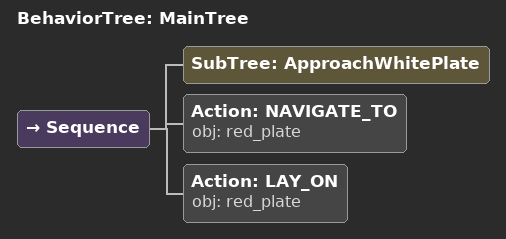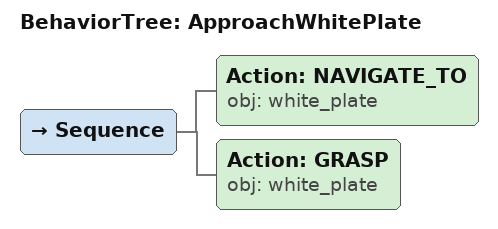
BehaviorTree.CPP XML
<root main_tree_to_execute="MainTree">
  <BehaviorTree ID="MainTree">
    <Sequence>
      <!-- Execute subtree ApproachWhitePlate -->
      <SubTree ID="ApproachWhitePlate" />
      <!-- Navigate to red_plate -->
      <Action ID="NAVIGATE_TO" obj="red_plate" />
      <!-- Lay on red_plate -->
      <Action ID="LAY_ON" obj="red_plate" />
    </Sequence>
  </BehaviorTree>
  <!-- Subtree definition ApproachWhitePlate -->
  <BehaviorTree ID="ApproachWhitePlate">
    <Sequence>
      <!-- Navigate to white_plate -->
      <Action ID="NAVIGATE_TO" obj="white_plate" />
      <!-- Grasp white_plate -->
      <Action ID="GRASP" obj="white_plate" />
    </Sequence>
  </BehaviorTree>
</root>
